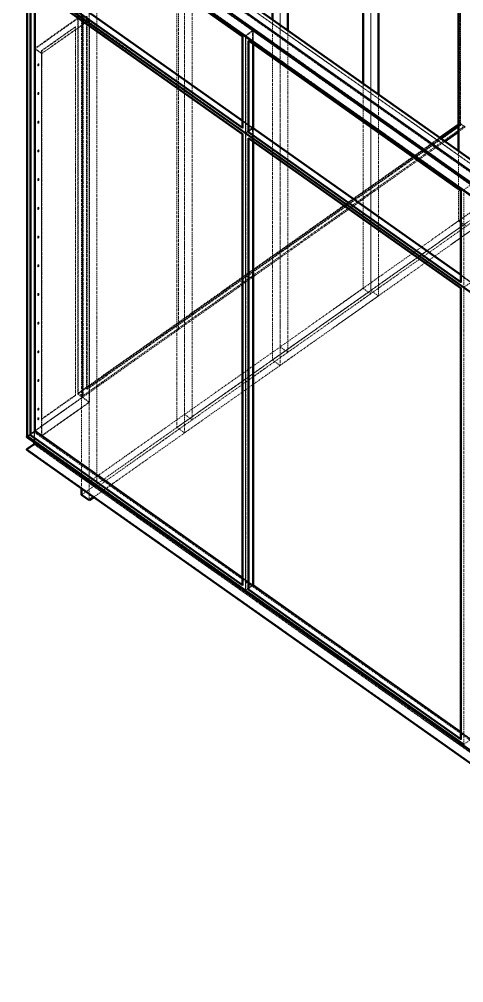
# Model space of a CAD drawing. Header units: millimetres. Extents: x 909 to 14018, y 345 to 10097.
# Drawn here: x 1117 to 2348, y 1130 to 3801 of the extents above; entities that cross this region are included whole.
import ezdxf

# ---------------------------------------------------------------- set-up
doc = ezdxf.new("R2010")
doc.units = ezdxf.units.MM
doc.linetypes.add('Hidden', pattern=[15, 5, -3, 5, -2])
for name, color, linetype, lineweight in [('Default', 7, 'Continuous', 50), ('Edges', 7, 'Hidden', 15), ('HiddenEdges', 2, 'Hidden', 15), ('HiddenSilhouettes', 2, 'Hidden', 15), ('HiddenWires', 7, 'Hidden', 15), ('Silhouettes', 7, 'Continuous', 50)]:
    doc.layers.add(name, color=color, linetype=linetype, lineweight=lineweight)

# ---------------------------------------------------------------- blocks, each defined once
blk = doc.blocks.new('Isometric')
at = {"layer": 'Edges'}
for points in [[(-2319.3, 1424.8), (-70.7, -165.2)], [(-2319.3, 1377.4), (-70.7, -212.6)], [(-2279, 998.8), (-1494.1, 443.8)], [(-1456.6, 881.7), (-650.5, 311.7)], [(-2261.9, 738.3), (-2236.7, 720.5)], [(-1472.9, 428.8), (-1472.1, 429.4)], [(-1472.9, 428.8), (-688, -126.2)], [(-760, 404.1), (-696.9, 448.8)], [(-1472.9, -1261.2), (-1472.9, 407.6)], [(-2278.2, -686.6), (-2261.9, -675.1)], [(-2279, -691.2), (-2278.2, -690.6)], [(-2264.9, -724.2), (495, -2675.7)], [(-1472.9, -1261.2), (-1472.1, -1260.6)], [(-1472.9, -1261.2), (-688, -1816.2)]]:
    blk.add_lwpolyline(points, dxfattribs=at)
for points in [[(-2267, 1377.4, 0), (-70.7, -175.6, 0)], [(-1021.1, 588.7, 0), (-1021.1, 1161.6, 0)], [(-2279, -691.2, 0), (-2279, 977.6, 0)], [(-1355.9, 825.4, 0), (-1355.9, 924.9, 0)], [(-1483.5, 425.7, 0), (-1483.5, 784.3, 0)], [(-1472.9, 428.8, 0), (-1472.9, 768.2, 0)], [(-2236.7, -692.9, 0), (-2236.7, 720.5, 0)], [(-1472.1, 433.4, 0), (-1455.8, 444.9, 0)], [(-1483.5, -1264.3, 0), (-1483.5, 425.7, 0)], [(-677.4, -144.3, 0), (-677.4, 214.3, 0)], [(-677.4, -1834.3, 0), (-677.4, -144.3, 0)], [(-2291, -695.3, 0), (495, -2665.3, 0)], [(-2279, -691.2, 0), (-1494.1, -1246.2, 0)], [(-2291, -742.7, 0), (495, -2712.7, 0)], [(-2060.9, -931.2, 0), (-2060.9, -907.6, 0)], [(-1472.1, -1256.6, 0), (-1455.8, -1245.1, 0)]]:
    blk.add_polyline3d(points, dxfattribs=at)
at = {"layer": 'HiddenEdges'}
for points in [[(-1021.1, -155.9), (-1021.1, 1969.6)], [(-2289.6, 1356.3), (-1483.5, 786.3)], [(-2287.9, 1355.5), (-1483.5, 786.7)], [(-2262.7, 1375.3), (-70.7, -174.7)], [(-2262.7, 1374.5), (-1456.6, 804.5)], [(-2278.2, 1338.8), (-1493.3, 783.8)], [(-2262.7, 1013.8), (-1456.6, 443.8)], [(-2278.2, 978.2), (-1493.3, 423.2)], [(-2101.5, -535), (-2101.5, 874.9)], [(-2086, -550.7), (-2086, 861.9)], [(-1454.9, 880.8), (-650.5, 312)], [(-1454.9, 854.8), (-650.5, 286)], [(-1494.1, 783.2), (-1493.3, 783.8)], [(-1481.8, 785.5), (-677.4, 216.7)], [(-1455.8, 803.9), (-651.4, 235.1)], [(-1472.1, 768.8), (-687.2, 213.8)], [(-2262.7, 738.9), (-2261.9, 738.3)], [(-2236.7, 731.3), (-2235.9, 730.7)], [(-2250.7, 679.4), (-2250.5, 680.2)], [(-2250.7, 679.4), (-2250.7, 675.8)], [(-2249.3, 681.8), (-2248.6, 682.1)], [(-2249.3, 681.8), (-2248.5, 681.2)], [(-2248.6, 682.1), (-2247.8, 681.5)], [(-2248.6, 682.1), (-2248.1, 682)], [(-2247.2, 681.4), (-2247, 680.8)], [(-2247.2, 676.4), (-2247, 677.2)], [(-2247, 677.2), (-2247, 678.7)], [(-2250.7, 675.8), (-2250.5, 675.3)], [(-2250, 675.1), (-2249.2, 674.5)], [(-2249.7, 674.7), (-2249.2, 674.5)], [(-2249.3, 675.4), (-2248.5, 674.8)], [(-2249.2, 674.5), (-2248.5, 674.8)], [(-2248.5, 674.8), (-2247.8, 675.5)], [(-2247.8, 675.5), (-2247.2, 676.4)], [(-2250.7, 573.3), (-2250.5, 574.2)], [(-2250.7, 573.3), (-2250.7, 569.8)], [(-2250.5, 574.2), (-2250, 575)], [(-2249.3, 575.7), (-2248.6, 576)], [(-2248.6, 576), (-2247.8, 575.4)], [(-2247.8, 569.5), (-2247.2, 570.3)], [(-2247.2, 575.3), (-2247, 574.7)], [(-2247.2, 570.3), (-2247, 571.2)], [(-2247, 574.7), (-2247, 571.2)], [(-2250.7, 569.8), (-2250.5, 569.2)], [(-2250, 569.1), (-2249.2, 568.5)], [(-2249.3, 569.4), (-2248.5, 568.8)], [(-2249.2, 568.5), (-2248.5, 568.8)], [(-2248.5, 568.8), (-2247.8, 569.5)], [(-2250.7, 467.3), (-2250.5, 468.1)], [(-2250.7, 467.3), (-2250.7, 463.7)], [(-2250.7, 463.7), (-2250.5, 463.1)], [(-2250.5, 468.1), (-2250, 469)], [(-2249.3, 469.7), (-2248.6, 470)], [(-2249.3, 469.7), (-2248.5, 469.1)], [(-2249.3, 463.3), (-2248.5, 462.7)], [(-2248.6, 470), (-2247.8, 469.4)], [(-2248.5, 462.7), (-2247.8, 463.4)], [(-2247.2, 464.3), (-2247, 465.1)], [(-2247, 468.7), (-2247, 465.1)], [(-2250, 463), (-2249.2, 462.4)], [(-2249.7, 462.5), (-2249.2, 462.4)], [(-2249.2, 462.4), (-2248.5, 462.7)], [(-2103.6, -538.7), (-689.4, 461.3)], [(-1457.5, -1243.9), (-1457.5, 444.4)], [(-1456.6, 443.8), (-1455.8, 444.4)], [(-1455.8, 444.4), (-649.7, -125.6)], [(-1455.8, 443.2), (-651.4, -125.6)], [(-696.9, 448.8), (-689.4, 454)], [(-1494.1, 422.6), (-1493.3, 423.2)], [(-1493.3, -1245.6), (-1493.3, 423.2)], [(-1481.8, 424.8), (-677.4, -144)], [(-2250.7, 361.2), (-2250.5, 362)], [(-2250.7, 361.2), (-2250.7, 357.7)], [(-2250, 356.9), (-2249.2, 356.3)], [(-2249.7, 356.5), (-2249.2, 356.3)], [(-2249.3, 363.6), (-2248.6, 363.9)], [(-2249.3, 363.6), (-2248.5, 363)], [(-2249.3, 357.2), (-2248.5, 356.6)], [(-2249.2, 356.3), (-2248.5, 356.6)], [(-2248.6, 363.9), (-2248.1, 363.8)], [(-2248.6, 363.9), (-2247.8, 363.3)], [(-2248.5, 356.6), (-2247.8, 357.3)], [(-2247.8, 357.3), (-2247.2, 358.2)], [(-2247.2, 363.2), (-2247, 362.6)], [(-2247.2, 358.2), (-2247, 359.1)], [(-2247, 362.6), (-2247, 359.1)], [(-1384.2, -412.7), (-316.1, 342.6)], [(-2250.7, 255.1), (-2250.5, 256)], [(-2250.7, 255.1), (-2250.7, 251.6)], [(-2250.7, 251.6), (-2250.5, 251)], [(-2250, 250.9), (-2249.2, 250.3)], [(-2249.3, 257.5), (-2248.6, 257.8)], [(-2249.3, 251.2), (-2248.5, 250.6)], [(-2248.5, 250.6), (-2247.8, 251.3)], [(-2247.8, 251.3), (-2247.2, 252.1)], [(-2247.2, 257.1), (-2247, 256.5)], [(-2247.2, 252.1), (-2247, 253)], [(-2247, 256.5), (-2247, 254.5)], [(-688, 213.2), (-687.2, 213.8)], [(-677.4, 216.3), (-97.6, -193.7)], [(-2250.7, 149.1), (-2250.5, 149.9)], [(-2250.7, 149.1), (-2250.7, 145.5)], [(-2250.7, 145.5), (-2250.5, 144.9)], [(-2250.5, 149.9), (-2250, 150.8)], [(-2250, 144.8), (-2249.2, 144.2)], [(-2249.3, 151.5), (-2248.6, 151.8)], [(-2249.3, 145.1), (-2248.5, 144.5)], [(-2249.2, 144.2), (-2248.5, 144.5)], [(-2248.6, 151.8), (-2248.1, 151.6)], [(-2248.6, 151.8), (-2247.8, 151.2)], [(-2248.5, 144.5), (-2247.8, 145.2)], [(-2247.8, 145.2), (-2247.2, 146.1)], [(-2247.2, 151), (-2247, 150.5)], [(-2247.2, 146.1), (-2247, 146.9)], [(-2247, 150.5), (-2247, 146.9)], [(-724.8, 41.8), (-668.6, 81.6)], [(-696.9, 101.6), (-668.6, 81.6)], [(-2250.7, 43), (-2250.5, 43.8)], [(-2250.7, 43), (-2250.7, 39.5)], [(-2250.7, 39.5), (-2250.5, 38.9)], [(-2250.5, 43.8), (-2250, 44.7)], [(-2250, 44.7), (-2249.2, 44.1)], [(-2250, 38.7), (-2249.2, 38.1)], [(-2249.3, 45.4), (-2248.6, 45.7)], [(-2249.2, 38.1), (-2248.5, 38.4)], [(-2248.6, 45.7), (-2247.8, 45.1)], [(-2248.6, 39.7), (-2247.8, 39.1)], [(-2248.5, 38.4), (-2247.8, 39.1)], [(-2248.1, 40.6), (-2247.2, 40)], [(-2247.8, 39.1), (-2247.2, 40)], [(-2247.2, 45), (-2247, 44.4)], [(-2247.2, 40), (-2247, 40.9)], [(-2247, 44.4), (-2247, 40.9)], [(-2250.7, -63.1), (-2250.7, -66.6)], [(-2250.7, -66.6), (-2250.5, -67.2)], [(-2250.5, -62.2), (-2250, -61.4)], [(-2250.5, -62.2), (-2249.7, -62.8)], [(-2250, -61.4), (-2249.2, -62)], [(-2250, -67.3), (-2249.2, -67.9)], [(-2249.7, -67.8), (-2249.2, -67.9)], [(-2249.3, -60.7), (-2248.6, -60.4)], [(-2249.2, -67.9), (-2248.5, -67.6)], [(-2248.6, -60.4), (-2247.8, -61)], [(-2248.6, -66.3), (-2247.8, -66.9)], [(-2248.5, -67.6), (-2247.8, -66.9)], [(-2248.1, -65.5), (-2247.2, -66.1)], [(-2247.8, -66.9), (-2247.2, -66.1)], [(-2247.2, -61.1), (-2247, -61.7)], [(-2247.2, -66.1), (-2247, -65.2)], [(-2247, -61.7), (-2247, -65.2)], [(-2250.7, -169.1), (-2250.7, -172.7)], [(-2250.7, -172.7), (-2250.5, -173.3)], [(-2250.5, -168.3), (-2250, -167.4)], [(-2250.5, -168.3), (-2249.7, -168.9)], [(-2250, -167.4), (-2249.2, -168)], [(-2250, -173.4), (-2249.2, -174)], [(-2249.3, -166.7), (-2248.6, -166.4)], [(-2249.2, -174), (-2248.5, -173.7)], [(-2248.6, -166.4), (-2247.8, -167)], [(-2248.6, -172.4), (-2247.8, -173)], [(-2248.5, -173.7), (-2247.8, -173)], [(-2248.1, -171.5), (-2247.2, -172.1)], [(-2247.8, -173), (-2247.2, -172.1)], [(-2247.2, -167.2), (-2247, -167.7)], [(-2247.2, -172.1), (-2247, -171.3)], [(-2247, -171.3), (-2247, -167.7)], [(-1159.7, -265.7), (-1021.1, -167.7)], [(-1049.3, -147.7), (-1021.1, -167.7)], [(-1021.1, -155.9), (-992.8, -175.9)], [(-2250.7, -275.2), (-2250.7, -278.7)], [(-2250.7, -278.7), (-2250.5, -279.3)], [(-2250.5, -274.4), (-2250, -273.5)], [(-2250.5, -274.4), (-2249.7, -275)], [(-2250, -273.5), (-2249.2, -274.1)], [(-2250, -279.5), (-2249.2, -280.1)], [(-2249.3, -272.8), (-2248.6, -272.5)], [(-2249.2, -280.1), (-2248.5, -279.8)], [(-2248.6, -272.5), (-2248.1, -272.6)], [(-2248.6, -272.5), (-2247.8, -273.1)], [(-2248.6, -278.5), (-2247.8, -279.1)], [(-2248.5, -279.8), (-2247.8, -279.1)], [(-2248.1, -277.6), (-2247.2, -278.2)], [(-2247.8, -279.1), (-2247.2, -278.2)], [(-2247.2, -273.2), (-2247, -273.8)], [(-2247.2, -278.2), (-2247, -277.3)], [(-2247, -273.8), (-2247, -277.3)], [(-2250.7, -381.3), (-2250.7, -384.8)], [(-2250.5, -380.4), (-2250, -379.6)], [(-2250.5, -380.4), (-2249.7, -381)], [(-2250, -385.5), (-2249.2, -386.1)], [(-2249.3, -378.9), (-2248.6, -378.6)], [(-2249.3, -378.9), (-2248.5, -379.5)], [(-2249.3, -385.2), (-2248.5, -385.8)], [(-2249.2, -386.1), (-2248.5, -385.8)], [(-2248.6, -378.6), (-2247.8, -379.2)], [(-2248.5, -385.8), (-2247.8, -385.1)], [(-2247.8, -385.1), (-2247.2, -384.3)], [(-2247.2, -379.3), (-2247, -379.9)], [(-2247.2, -384.3), (-2247, -383.4)], [(-2247, -379.9), (-2247, -383.4)], [(-2250.7, -487.3), (-2250.7, -490.9)], [(-2250.7, -490.9), (-2250.5, -491.4)], [(-2250.5, -486.5), (-2249.7, -487.1)], [(-2249.3, -484.9), (-2248.6, -484.6)], [(-2249.2, -492.2), (-2248.5, -491.9)], [(-2248.6, -484.6), (-2247.8, -485.2)], [(-2248.1, -489.7), (-2247.2, -490.3)], [(-2247.8, -491.2), (-2247.2, -490.3)], [(-2247.2, -485.4), (-2247, -485.9)], [(-2247.2, -490.3), (-2247, -489.5)], [(-2247, -485.9), (-2247, -489.5)], [(-2261, -674.5), (-2086, -550.7)], [(-2235.9, -631.5), (-2111.1, -543.3)], [(-2235.9, -692.3), (-2060.8, -568.5)], [(-2112, -542.7), (-2111.1, -543.3)], [(-2086, -550.3), (-2059.9, -568.7)], [(-2086, -550.7), (-2060.8, -568.5)], [(-2250.7, -593.4), (-2250.5, -592.6)], [(-2250.7, -593.4), (-2250.7, -596.9)], [(-2250.7, -596.9), (-2250.5, -597.5)], [(-2250.5, -592.6), (-2250, -591.7)], [(-2249.7, -598.1), (-2249.2, -598.3)], [(-2249.3, -591), (-2248.6, -590.7)], [(-2249.3, -597.4), (-2248.5, -598)], [(-2249.2, -598.3), (-2248.5, -598)], [(-2248.6, -590.7), (-2248.1, -590.8)], [(-2248.5, -598), (-2247.8, -597.3)], [(-2247.8, -597.3), (-2247.2, -596.4)], [(-2247.2, -591.4), (-2247, -592)], [(-2247.2, -596.4), (-2247, -595.5)], [(-2247, -595.5), (-2247, -592)], [(-2250.7, -628.8), (-2250.7, -632.3)], [(-2250.7, -632.3), (-2250.5, -632.9)], [(-2250.5, -627.9), (-2250, -627)], [(-2250, -627), (-2249.3, -626.3)], [(-2250, -627), (-2249.2, -627.6)], [(-2249.7, -633.5), (-2249.2, -633.6)], [(-2249.3, -626.3), (-2248.6, -626)], [(-2249.2, -633.6), (-2248.5, -633.3)], [(-2248.6, -626), (-2248.1, -626.2)], [(-2248.1, -631.1), (-2247.2, -631.7)], [(-2247.8, -632.6), (-2247.2, -631.7)], [(-2247.2, -626.8), (-2247, -627.4)], [(-2247.2, -631.7), (-2247, -630.9)], [(-2247, -627.4), (-2247, -630.9)], [(-2262.7, -676.2), (-2261.9, -675.6)], [(-2261.9, -675.6), (-1455.8, -1245.6)], [(-2291, -744.8), (-2262.7, -724.8)], [(-1456.6, -1246.2), (-1455.8, -1245.6)], [(-1455.8, -1245.6), (-649.7, -1815.6)], [(-1481.8, -1263.5), (-1472.1, -1256.6)]]:
    blk.add_lwpolyline(points, dxfattribs=at)
for points in [[(-689.4, 461.3, 0), (-689.4, 1875.6, 0)], [(-689.4, 454, 0), (-689.4, 1832.9, 0)], [(-1355.9, -364.4, 0), (-1355.9, 1704.6, 0)], [(-1708.4, -613.7, 0), (-1708.4, 1455.3, 0)], [(-2261.9, 1373.9, 0), (-1457.5, 805.1, 0)], [(-2060.9, -862.9, 0), (-2060.9, 1206.1, 0)], [(-2060.9, -907.6, 0), (-2060.9, 1194.4, 0)], [(-1708.4, -681.9, 0), (-1708.4, 1074.7, 0)], [(-2262.7, -675.3, 0), (-2262.7, 1014.7, 0)], [(-2262.7, 1014.7, 0), (-1456.6, 444.7, 0)], [(-2261.9, -675.6, 0), (-2261.9, 1014.4, 0)], [(-2261.9, 1013.2, 0), (-1457.5, 444.4, 0)], [(-2287.9, 994.8, 0), (-1483.5, 426, 0)], [(-2086, -550.3, 0), (-2086, 863.9, 0)], [(-2086, -546, 0), (-2086, 863.9, 0)], [(-2070.4, -519.5, 0), (-2070.4, 859.4, 0)], [(-1435.4, 880.8, 0), (-650.5, 325.8, 0)], [(-2236.7, 720.5, 0), (-2059.9, 845.5, 0)], [(-2236.7, 731.3, 0), (-2112, 819.5, 0)], [(-2060.8, -568.5, 0), (-2060.8, 844.1, 0)], [(-1355.9, -432.7, 0), (-1355.9, 825.4, 0)], [(-2111.1, -543.3, 0), (-2111.1, 818.9, 0)], [(-1493.3, 444.4, 0), (-1493.3, 783.8, 0)], [(-1483.5, 786.7, 0), (-1457.5, 805.1, 0)], [(-1483.5, 427.7, 0), (-1483.5, 786.7, 0)], [(-1483.5, 784.3, 0), (-1483.5, 786.3, 0)], [(-1483.5, 786.3, 0), (-677.4, 216.3, 0)], [(-1457.5, 446.1, 0), (-1457.5, 805.1, 0)], [(-1456.6, 804.5, 0), (-650.5, 234.5, 0)], [(-1455.8, 444.4, 0), (-1455.8, 805.1, 0)], [(-2261, 738.1, 0), (-2235.9, 720.3, 0)], [(-2236.7, -630.9, 0), (-2236.7, 731.3, 0)], [(-2250.5, 680.2, 0), (-2250, 681.1, 0)], [(-2250, 681.1, 0), (-2249.3, 681.8, 0)], [(-2247, 680.8, 0), (-2247, 678.7, 0)], [(-2250, 575, 0), (-2249.3, 575.7, 0)], [(-2249.3, 575.7, 0), (-2248.5, 575.1, 0)], [(-2248.6, 576, 0), (-2248.1, 575.9, 0)], [(-1021.1, -167.7, 0), (-1021.1, 588.7, 0)], [(-2249.7, 568.6, 0), (-2249.2, 568.5, 0)], [(-1456.6, 443.8, 0), (-1456.6, 509, 0)], [(-2250, 469, 0), (-2249.3, 469.7, 0)], [(-2248.6, 470, 0), (-2248.1, 469.8, 0)], [(-2247.8, 463.4, 0), (-2247.2, 464.3, 0)], [(-2247.2, 469.2, 0), (-2247, 468.7, 0)], [(-1483.5, 426, 0), (-1457.5, 444.4, 0)], [(-1481.8, 426.5, 0), (-1472.1, 433.4, 0)], [(-1456.6, 444.7, 0), (-650.5, -125.3, 0)], [(-691.6, 462, 0), (-676, 451, 0)], [(-691.6, 455.5, 0), (-689.4, 454, 0)], [(-689.4, 461.3, 0), (-671.8, 448.8, 0)], [(-2068.3, -521, 0), (-760, 404.1, 0)], [(-1483.5, -1262.3, 0), (-1483.5, 426, 0)], [(-1472.1, 408.2, 0), (-687.2, -146.8, 0)], [(-2250.7, 357.7, 0), (-2250.5, 357.1, 0)], [(-2250.5, 362, 0), (-2250, 362.9, 0)], [(-2250, 362.9, 0), (-2249.3, 363.6, 0)], [(-2250.5, 256, 0), (-2250, 256.8, 0)], [(-2250, 256.8, 0), (-2249.3, 257.5, 0)], [(-2249.7, 250.4, 0), (-2249.2, 250.3, 0)], [(-2249.3, 257.5, 0), (-2248.5, 256.9, 0)], [(-2249.2, 250.3, 0), (-2248.5, 250.6, 0)], [(-2248.6, 257.8, 0), (-2247.8, 257.2, 0)], [(-2248.6, 257.8, 0), (-2248.1, 257.7, 0)], [(-2247, 253, 0), (-2247, 254.5, 0)], [(-687.2, -125.6, 0), (-687.2, 213.8, 0)], [(-677.4, 214.3, 0), (-677.4, 216.3, 0)], [(-1263.9, -339.4, 0), (-486.3, 210.5, 0)], [(-2250, 150.8, 0), (-2249.3, 151.5, 0)], [(-2249.7, 144.3, 0), (-2249.2, 144.2, 0)], [(-2249.3, 151.5, 0), (-2248.5, 150.9, 0)], [(-1736.7, -661.9, 0), (-668.6, 93.3, 0)], [(-2250.5, 43.8, 0), (-2249.7, 43.2, 0)], [(-2250, 44.7, 0), (-2249.3, 45.4, 0)], [(-2249.7, 38.3, 0), (-2249.2, 38.1, 0)], [(-2248.6, 45.7, 0), (-2248.1, 45.6, 0)], [(-2250.7, -63.1, 0), (-2250.5, -62.2, 0)], [(-2250, -61.4, 0), (-2249.3, -60.7, 0)], [(-2248.6, -60.4, 0), (-2248.1, -60.5, 0)], [(-2250.7, -169.1, 0), (-2250.5, -168.3, 0)], [(-2250, -167.4, 0), (-2249.3, -166.7, 0)], [(-2249.7, -173.9, 0), (-2249.2, -174, 0)], [(-2248.6, -166.4, 0), (-2248.1, -166.6, 0)], [(-2089.1, -911.2, 0), (-1021.1, -155.9, 0)], [(-688, -147.4, 0), (-687.2, -146.8, 0)], [(-687.2, -1815.6, 0), (-687.2, -146.8, 0)], [(-2250.7, -275.2, 0), (-2250.5, -274.4, 0)], [(-2250, -273.5, 0), (-2249.3, -272.8, 0)], [(-2249.7, -279.9, 0), (-2249.2, -280.1, 0)], [(-1449.6, -470.7, 0), (-1263.9, -339.4, 0)], [(-2250.7, -381.3, 0), (-2250.5, -380.4, 0)], [(-2250.7, -384.8, 0), (-2250.5, -385.4, 0)], [(-2250, -379.6, 0), (-2249.3, -378.9, 0)], [(-2249.7, -386, 0), (-2249.2, -386.1, 0)], [(-2248.6, -378.6, 0), (-2248.1, -378.7, 0)], [(-2250.7, -487.3, 0), (-2250.5, -486.5, 0)], [(-2250.5, -486.5, 0), (-2250, -485.6, 0)], [(-2250, -485.6, 0), (-2249.3, -484.9, 0)], [(-2249.7, -492, 0), (-2249.2, -492.2, 0)], [(-2248.6, -484.6, 0), (-2248.1, -484.8, 0)], [(-2248.5, -491.9, 0), (-2247.8, -491.2, 0)], [(-2032.6, -882.9, 0), (-1449.6, -470.7, 0)], [(-2086, -551.2, 0), (-2086, -509, 0)], [(-2262.7, -675.3, 0), (-2086, -550.3, 0)], [(-2250, -591.7, 0), (-2249.3, -591, 0)], [(-2249.3, -591, 0), (-2248.5, -591.6, 0)], [(-2250.7, -628.8, 0), (-2250.5, -627.9, 0)], [(-2250, -633, 0), (-2249.2, -633.6, 0)], [(-2248.5, -633.3, 0), (-2247.8, -632.6, 0)], [(-2262.7, -724.8, 0), (-2262.7, -675.3, 0)], [(-2291, -697.4, 0), (-2264.9, -678.9, 0)], [(-2287.9, -693.5, 0), (-2278.2, -686.6, 0)], [(-2236.7, -693.7, 0), (-2236.7, -692.9, 0)], [(-2262.7, -724.8, 0), (495, -2674.8, 0)], [(-1456.6, -1245.3, 0), (-650.5, -1815.3, 0)]]:
    blk.add_polyline3d(points, dxfattribs=at)
at = {"layer": 'HiddenSilhouettes'}
for points in [[(-2267, 1422.7), (-70.7, -130.3)], [(-2262.7, 1375.3), (-1456.6, 805.3)], [(-2261.9, 1375.1), (-1455.8, 805.1)], [(-2089.1, -887.6), (-2089.1, 1214.4)], [(-1736.7, -661.9), (-1736.7, 1094.7)], [(-2261.9, 1014.4), (-1455.8, 444.4)], [(-2262.7, 738.9), (-2086, 863.9)], [(-2261, 738.1), (-2086, 861.9)], [(-2086, 863.9), (-2059.9, 845.5)], [(-2235.9, 720.3), (-2060.8, 844.1)], [(-2112, -542.7), (-2112, 819.5)], [(-2112, 819.5), (-2111.1, 818.9)], [(-2235.9, 730.7), (-2111.1, 818.9)], [(-1456.6, 804.5), (-1455.8, 805.1)], [(-1327.6, -384.4), (-1327.6, 805.4)], [(-1472.9, 768.2), (-1472.1, 768.8)], [(-2261, -674.5), (-2261, 738.1)], [(-2249.9, 678.7), (-2249.9, 678.8)], [(-2249.9, 678.7), (-2249.9, 675.2)], [(-2249.7, 679.6), (-2249.2, 680.5)], [(-2249.2, 680.5), (-2248.5, 681.2)], [(-2248.6, 676.1), (-2248.1, 677)], [(-2248.5, 681.2), (-2247.8, 681.5)], [(-2248.1, 682), (-2247.9, 681.4)], [(-2248.1, 677), (-2247.9, 677.8)], [(-2247.9, 677.8), (-2247.9, 678.7)], [(-2250.5, 675.3), (-2250, 675.1)], [(-2250.5, 675.3), (-2249.7, 674.7)], [(-2250, 675.1), (-2249.3, 675.4)], [(-2249.9, 675.2), (-2249.7, 674.7)], [(-2249.3, 675.4), (-2248.6, 676.1)], [(-1049.3, -147.7), (-1049.3, 608.7)], [(-2249.9, 572.7), (-2249.9, 569.2)], [(-2249.7, 573.6), (-2249.2, 574.4)], [(-2249.3, 569.4), (-2248.6, 570.1)], [(-2248.6, 570.1), (-2248.1, 570.9)], [(-2248.5, 575.1), (-2247.8, 575.4)], [(-2248.1, 575.9), (-2247.9, 575.3)], [(-2248.1, 570.9), (-2247.9, 571.8)], [(-2247.9, 575.3), (-2247.9, 571.8)], [(-2250.5, 569.2), (-2249.7, 568.6)], [(-2250, 569.1), (-2249.3, 569.4)], [(-2249.9, 569.2), (-2249.7, 568.6)], [(-992.8, -175.9), (-992.8, 568.7)], [(-2250.5, 463.1), (-2250, 463)], [(-2250.5, 463.1), (-2249.7, 462.5)], [(-2250, 463), (-2249.3, 463.3)], [(-2249.9, 466.7), (-2249.9, 463.1)], [(-2249.9, 463.1), (-2249.7, 462.5)], [(-2249.7, 467.5), (-2249.2, 468.4)], [(-2249.3, 463.3), (-2248.6, 464)], [(-2248.6, 464), (-2248.1, 464.9)], [(-2248.5, 469.1), (-2247.8, 469.4)], [(-2248.1, 469.8), (-2247.9, 469.3)], [(-2248.1, 464.9), (-2247.9, 465.7)], [(-2247.9, 469.3), (-2247.9, 465.7)], [(-2247.8, 469.4), (-2247.2, 469.2)], [(-1494.1, 472), (-1457.5, 446.1)], [(-2086, -546), (-676, 451)], [(-1494.1, 445), (-1493.3, 444.4)], [(-1494.1, 443.8), (-1493.3, 444.4)], [(-1483.5, 425.7), (-1456.6, 444.7)], [(-1456.6, 443.8), (-650.5, -126.2)], [(-696.9, 458.2), (-691.6, 462)], [(-696.9, 451.8), (-691.6, 455.5)], [(-696.9, 431.1), (-671.8, 448.8)], [(-2070.4, -519.5), (-762.2, 405.6)], [(-1481.8, 426.5), (-677.4, -142.3)], [(-1472.9, 407.6), (-1472.1, 408.2)], [(-2250.5, 357.1), (-2250, 356.9)], [(-2250.5, 357.1), (-2249.7, 356.5)], [(-2250, 356.9), (-2249.3, 357.2)], [(-2249.9, 360.6), (-2249.7, 361.4)], [(-2249.9, 360.6), (-2249.9, 357.1)], [(-2249.9, 357.1), (-2249.7, 356.5)], [(-2249.7, 361.4), (-2249.2, 362.3)], [(-2249.3, 357.2), (-2248.6, 357.9)], [(-2248.6, 357.9), (-2248.1, 358.8)], [(-2248.5, 363), (-2247.8, 363.3)], [(-2248.1, 363.8), (-2247.9, 363.2)], [(-2248.1, 358.8), (-2247.9, 359.7)], [(-2247.9, 363.2), (-2247.9, 359.7)], [(-2250.5, 251), (-2250, 250.9)], [(-2250.5, 251), (-2249.7, 250.4)], [(-2250, 250.9), (-2249.3, 251.2)], [(-2249.9, 254.5), (-2249.9, 254.5)], [(-2249.9, 254.5), (-2249.9, 251)], [(-2249.9, 251), (-2249.7, 250.4)], [(-2249.7, 255.4), (-2249.2, 256.2)], [(-2249.3, 251.2), (-2248.6, 251.9)], [(-2249.2, 256.2), (-2248.5, 256.9)], [(-2248.6, 251.9), (-2248.1, 252.7)], [(-2248.5, 256.9), (-2247.8, 257.2)], [(-2248.1, 257.7), (-2247.2, 257.1)], [(-2248.1, 257.7), (-2247.9, 257.1)], [(-2248.1, 252.7), (-2247.9, 253.6)], [(-2247.9, 257.1), (-2247.9, 254.5)], [(-2247.9, 253.6), (-2247.9, 254.5)], [(-2247.8, 257.2), (-2247.2, 257.1)], [(-677.4, 216.3), (-650.5, 235.3)], [(-1223.9, -339.4), (-466.3, 196.4)], [(-2250.5, 144.9), (-2249.7, 144.3)], [(-2249.9, 148.5), (-2249.9, 144.9)], [(-2249.9, 144.9), (-2249.7, 144.3)], [(-2249.7, 149.3), (-2249.2, 150.2)], [(-2249.3, 145.1), (-2248.6, 145.8)], [(-2248.6, 145.8), (-2248.1, 146.7)], [(-2248.5, 150.9), (-2247.8, 151.2)], [(-2248.1, 151.6), (-2247.2, 151)], [(-2248.1, 146.7), (-2247.9, 147.5)], [(-2247.9, 151.1), (-2247.9, 147.5)], [(-724.8, 13.6), (-640.3, 73.3)], [(-2250.5, 38.9), (-2249.7, 38.3)], [(-2250.5, 38.9), (-2250, 38.7)], [(-2249.9, 42.4), (-2249.9, 38.9)], [(-2249.9, 38.9), (-2249.7, 38.3)], [(-2249.7, 43.2), (-2249.2, 44.1)], [(-2249.3, 39), (-2248.6, 39.7)], [(-2248.6, 39.7), (-2248.1, 40.6)], [(-2248.1, 45.6), (-2247.9, 45)], [(-2248.1, 40.6), (-2247.9, 41.5)], [(-2247.9, 45), (-2247.9, 41.5)], [(-2250.5, -67.2), (-2250, -67.3)], [(-2250.5, -67.2), (-2249.7, -67.8)], [(-2250, -67.3), (-2249.3, -67)], [(-2249.9, -63.7), (-2249.9, -67.2)], [(-2249.9, -67.2), (-2249.7, -67.8)], [(-2249.7, -62.8), (-2249.2, -62)], [(-2249.3, -67), (-2248.6, -66.3)], [(-2248.6, -66.3), (-2248.1, -65.5)], [(-2248.5, -61.3), (-2247.8, -61)], [(-2248.1, -60.5), (-2247.9, -61.1)], [(-2248.1, -60.5), (-2247.2, -61.1)], [(-2248.1, -65.5), (-2247.9, -64.6)], [(-2247.9, -61.1), (-2247.9, -64.6)], [(-688, -126.2), (-687.2, -125.6)], [(-677.4, -144.3), (-650.5, -125.3)], [(-2250.5, -173.3), (-2249.7, -173.9)], [(-2250, -173.4), (-2249.3, -173.1)], [(-2249.9, -169.7), (-2249.7, -168.9)], [(-2249.9, -169.7), (-2249.9, -173.3)], [(-2249.9, -173.3), (-2249.7, -173.9)], [(-2249.7, -168.9), (-2249.2, -168)], [(-2249.3, -173.1), (-2248.6, -172.4)], [(-2248.6, -172.4), (-2248.1, -171.5)], [(-2248.5, -167.3), (-2247.8, -167)], [(-2248.1, -166.6), (-2247.2, -167.2)], [(-2248.1, -166.6), (-2247.9, -167.1)], [(-2248.1, -171.5), (-2247.9, -170.7)], [(-2247.9, -167.1), (-2247.9, -169.7)], [(-2247.9, -170.7), (-2247.9, -169.7)], [(-2247.8, -167), (-2247.2, -167.2)], [(-1159.7, -293.9), (-992.8, -175.9)], [(-2250.5, -279.3), (-2250, -279.5)], [(-2250.5, -279.3), (-2249.7, -279.9)], [(-2250, -279.5), (-2249.3, -279.2)], [(-2249.9, -275.8), (-2249.7, -275)], [(-2249.9, -275.8), (-2249.9, -279.3)], [(-2249.9, -279.3), (-2249.7, -279.9)], [(-2249.7, -275), (-2249.2, -274.1)], [(-2249.3, -279.2), (-2248.6, -278.5)], [(-2248.6, -278.5), (-2248.1, -277.6)], [(-2248.5, -273.4), (-2247.8, -273.1)], [(-2248.1, -272.6), (-2247.2, -273.2)], [(-2248.1, -272.6), (-2247.9, -273.2)], [(-2248.1, -277.6), (-2247.9, -276.7)], [(-2247.9, -273.2), (-2247.9, -276.7)], [(-1703.8, -678.7), (-1223.9, -339.4)], [(-2250.5, -385.4), (-2250, -385.5)], [(-2250.5, -385.4), (-2249.7, -386)], [(-2250, -385.5), (-2249.3, -385.2)], [(-2249.9, -381.9), (-2249.7, -381)], [(-2249.9, -381.9), (-2249.9, -385.4)], [(-2249.9, -385.4), (-2249.7, -386)], [(-2249.7, -381), (-2249.2, -380.2)], [(-2249.3, -385.2), (-2248.6, -384.5)], [(-2248.6, -384.5), (-2248.1, -383.7)], [(-2248.5, -379.5), (-2247.8, -379.2)], [(-2248.1, -378.7), (-2247.2, -379.3)], [(-2248.1, -378.7), (-2247.9, -379.3)], [(-2248.1, -383.7), (-2247.9, -382.8)], [(-2247.9, -379.3), (-2247.9, -382.8)], [(-1384.2, -412.7), (-1355.9, -432.7)], [(-2060.9, -862.9), (-1449.6, -430.7)], [(-2250.5, -491.4), (-2249.7, -492)], [(-2250, -491.6), (-2249.3, -491.3)], [(-2249.9, -487.9), (-2249.7, -487.1)], [(-2249.9, -487.9), (-2249.9, -491.5)], [(-2249.9, -491.5), (-2249.7, -492)], [(-2249.7, -487.1), (-2249.2, -486.2)], [(-2249.2, -486.2), (-2248.5, -485.5)], [(-2248.6, -490.6), (-2248.1, -489.7)], [(-2248.5, -485.5), (-2247.8, -485.2)], [(-2248.1, -484.8), (-2247.2, -485.4)], [(-2248.1, -484.8), (-2247.9, -485.3)], [(-2247.9, -485.3), (-2247.9, -488.9)], [(-2247.8, -485.2), (-2247.2, -485.4)], [(-2086, -551.2), (-2029.4, -511.2)], [(-2070.4, -519.5), (-2068.3, -521)], [(-2103.6, -538.7), (-2086, -551.2)], [(-2250.5, -597.5), (-2249.7, -598.1)], [(-2250.5, -597.5), (-2250, -597.7)], [(-2249.9, -594), (-2249.7, -593.2)], [(-2249.9, -594), (-2249.9, -597.5)], [(-2249.9, -597.5), (-2249.7, -598.1)], [(-2249.3, -597.4), (-2248.6, -596.7)], [(-2249.2, -592.3), (-2248.5, -591.6)], [(-2248.6, -596.7), (-2248.1, -595.8)], [(-2248.5, -591.6), (-2247.8, -591.3)], [(-2248.1, -590.8), (-2247.9, -591.4)], [(-2248.1, -590.8), (-2247.2, -591.4)], [(-2248.1, -595.8), (-2247.9, -594.9)], [(-2247.9, -591.4), (-2247.9, -593.9)], [(-2247.9, -594.9), (-2247.9, -593.9)], [(-2247.8, -591.3), (-2247.2, -591.4)], [(-2250.5, -632.9), (-2249.7, -633.5)], [(-2250, -633), (-2249.3, -632.7)], [(-2249.9, -629.4), (-2249.7, -628.5)], [(-2249.9, -629.4), (-2249.9, -632.9)], [(-2249.7, -628.5), (-2249.2, -627.6)], [(-2249.3, -632.7), (-2248.6, -632)], [(-2249.2, -627.6), (-2248.5, -626.9)], [(-2248.6, -632), (-2248.1, -631.1)], [(-2248.5, -626.9), (-2247.8, -626.6)], [(-2248.1, -626.2), (-2247.9, -626.8)], [(-2248.1, -626.2), (-2247.2, -626.8)], [(-2247.9, -626.8), (-2247.9, -630.3)], [(-2247.8, -626.6), (-2247.2, -626.8)], [(-2236.7, -630.9), (-2235.9, -631.5)], [(-1708.4, -613.7), (-1680.1, -633.7)], [(-2262.7, -675.3), (495, -2625.3)], [(-2262.7, -676.2), (-1456.6, -1246.2)], [(-2261, -674.5), (-2235.9, -692.3)], [(-1736.7, -661.9), (-1708.4, -681.9)], [(-2264.9, -678.9), (495, -2630.4)], [(-2044.1, -919.4), (-1703.8, -678.7)], [(-2060.9, -862.9), (-2032.6, -882.9)], [(-1494.1, -1218), (-1457.5, -1243.9)], [(-1494.1, -1246.2), (-1493.3, -1245.6)], [(-1483.5, -1262.3), (-1457.5, -1243.9)], [(-1481.8, -1263.5), (-677.4, -1832.3)], [(-688, -1788), (-651.4, -1813.9)], [(-688, -1815), (-687.2, -1815.6)], [(-677.4, -1832.3), (-677.4, -1832.3)]]:
    blk.add_lwpolyline(points, dxfattribs=at)
for points in [[(-691.6, 455.5, 0), (-691.6, 1834.4, 0)], [(-2032.6, -882.9, 0), (-2032.6, 1186.1, 0)], [(-1680.1, -633.7, 0), (-1680.1, 1054.7, 0)], [(-2262.7, -676.2, 0), (-2262.7, 1013.8, 0)], [(-2287.9, 996.5, 0), (-1483.5, 427.7, 0)], [(-2287.9, -693.5, 0), (-2287.9, 994.8, 0)], [(-2103.6, -538.7, 0), (-2103.6, 875.6, 0)], [(-2086, 861.9, 0), (-2060.8, 844.1, 0)], [(-2068.3, -521, 0), (-2068.3, 857.9, 0)], [(-2059.9, -568.7, 0), (-2059.9, 845.5, 0)], [(-1384.2, -412.7, 0), (-1384.2, 845.4, 0)], [(-1483.5, 786.3, 0), (-1456.6, 805.3, 0)], [(-1481.8, 785.5, 0), (-1455.8, 803.9, 0)], [(-1481.8, 426.5, 0), (-1481.8, 785.5, 0)], [(-1456.6, 444.7, 0), (-1456.6, 805.3, 0)], [(-1456.6, 805.3, 0), (-650.5, 235.3, 0)], [(-1455.8, 805.1, 0), (-649.7, 235.1, 0)], [(-1455.8, 756.1, 0), (-1455.8, 803.9, 0)], [(-1472.1, 767.6, 0), (-1472.1, 768.8, 0)], [(-2235.9, 678.7, 0), (-2235.9, 730.7, 0)], [(-2235.9, -692.3, 0), (-2235.9, 720.3, 0)], [(-2249.9, 678.8, 0), (-2249.7, 679.6, 0)], [(-2248.1, 682, 0), (-2247.2, 681.4, 0)], [(-2247.9, 681.4, 0), (-2247.9, 678.7, 0)], [(-2247.8, 681.5, 0), (-2247.2, 681.4, 0)], [(-2249.9, 572.7, 0), (-2249.7, 573.6, 0)], [(-2249.2, 574.4, 0), (-2248.5, 575.1, 0)], [(-2248.1, 575.9, 0), (-2247.2, 575.3, 0)], [(-2247.8, 575.4, 0), (-2247.2, 575.3, 0)], [(-2250.5, 569.2, 0), (-2250, 569.1, 0)], [(-2249.9, 466.7, 0), (-2249.7, 467.5, 0)], [(-2249.2, 468.4, 0), (-2248.5, 469.1, 0)], [(-2248.1, 469.8, 0), (-2247.2, 469.2, 0)], [(-1483.5, 427.7, 0), (-1457.5, 446.1, 0)], [(-1481.8, 424.8, 0), (-1455.8, 443.2, 0)], [(-1456.6, 424.2, 0), (-1456.6, 444.7, 0)], [(-1455.8, 424.2, 0), (-1455.8, 444.4, 0)], [(-1455.8, 395.5, 0), (-1455.8, 443.2, 0)], [(-2101.5, -535, 0), (-766.7, 408.8, 0)], [(-1739.5, -306.2, 0), (-747.5, 395.3, 0)], [(-1481.8, -1263.5, 0), (-1481.8, 424.8, 0)], [(-1472.1, 407, 0), (-1472.1, 408.2, 0)], [(-1456.6, -1246.2, 0), (-1456.6, 424.2, 0)], [(-2249.2, 362.3, 0), (-2248.5, 363, 0)], [(-2248.1, 363.8, 0), (-2247.2, 363.2, 0)], [(-2247.8, 363.3, 0), (-2247.2, 363.2, 0)], [(-696.9, 101.6, 0), (-696.9, 359.4, 0)], [(-2249.9, 254.5, 0), (-2249.7, 255.4, 0)], [(-1320.4, -339.4, 0), (-514.5, 230.5, 0)], [(-2250.5, 144.9, 0), (-2250, 144.8, 0)], [(-2250, 144.8, 0), (-2249.3, 145.1, 0)], [(-2249.9, 148.5, 0), (-2249.7, 149.3, 0)], [(-2249.2, 150.2, 0), (-2248.5, 150.9, 0)], [(-2248.1, 151.6, 0), (-2247.9, 151.1, 0)], [(-2247.8, 151.2, 0), (-2247.2, 151, 0)], [(-724.8, 81.8, 0), (-696.9, 101.6, 0)], [(-2250, 38.7, 0), (-2249.3, 39, 0)], [(-2249.9, 42.4, 0), (-2249.7, 43.2, 0)], [(-2249.2, 44.1, 0), (-2248.5, 44.8, 0)], [(-2248.5, 44.8, 0), (-2247.8, 45.1, 0)], [(-2248.1, 45.6, 0), (-2247.2, 45, 0)], [(-2247.8, 45.1, 0), (-2247.2, 45, 0)], [(-2249.9, -63.7, 0), (-2249.7, -62.8, 0)], [(-2249.2, -62, 0), (-2248.5, -61.3, 0)], [(-2247.8, -61, 0), (-2247.2, -61.1, 0)], [(-688, -98, 0), (-651.4, -123.9, 0)], [(-688, -125, 0), (-687.2, -125.6, 0)], [(-2250.5, -173.3, 0), (-2250, -173.4, 0)], [(-2249.2, -168, 0), (-2248.5, -167.3, 0)], [(-1159.7, -225.7, 0), (-1049.3, -147.7, 0)], [(-2249.2, -274.1, 0), (-2248.5, -273.4, 0)], [(-2247.8, -273.1, 0), (-2247.2, -273.2, 0)], [(-1449.6, -430.7, 0), (-1320.4, -339.4, 0)], [(-2249.2, -380.2, 0), (-2248.5, -379.5, 0)], [(-2247.8, -379.2, 0), (-2247.2, -379.3, 0)], [(-1355.9, -364.4, 0), (-1327.6, -384.4, 0)], [(-2250.5, -491.4, 0), (-2250, -491.6, 0)], [(-2249.3, -491.3, 0), (-2248.6, -490.6, 0)], [(-2248.1, -489.7, 0), (-2247.9, -488.9, 0)], [(-2236.7, -630.9, 0), (-2112, -542.7, 0)], [(-2236.7, -693.7, 0), (-2059.9, -568.7, 0)], [(-2101.5, -535, 0), (-2086, -546, 0)], [(-2250, -597.7, 0), (-2249.3, -597.4, 0)], [(-2249.7, -593.2, 0), (-2249.2, -592.3, 0)], [(-2250.5, -632.9, 0), (-2250, -633, 0)], [(-2249.9, -632.9, 0), (-2249.7, -633.5, 0)], [(-2248.1, -631.1, 0), (-2247.9, -630.3, 0)], [(-2289.6, -694.3, 0), (-2262.7, -675.3, 0)], [(-2287.9, -693.5, 0), (-1483.5, -1262.3, 0)], [(-2264.9, -715.9, 0), (-2264.9, -678.9, 0)], [(-1456.6, -1245.3, 0), (-1456.6, -1187.7, 0)], [(-1455.8, -1245.6, 0), (-1455.8, -1187.7, 0)], [(-1494.1, -1245, 0), (-1493.3, -1245.6, 0)], [(-1483.5, -1264.3, 0), (-1456.6, -1245.3, 0)], [(-1456.6, -1246.2, 0), (-650.5, -1816.2, 0)], [(-688, -1816.2, 0), (-687.2, -1815.6, 0)], [(-677.4, -1834.3, 0), (-650.5, -1815.3, 0)]]:
    blk.add_polyline3d(points, dxfattribs=at)
at = {"layer": 'HiddenWires'}
for points in [[(-1731.4, -300.4, 0), (-1731.4, 1109.6, 0)], [(-2083.8, -549.7, 0), (-2083.8, 860.3, 0)], [(-2029.4, -511.2, 0), (-1731.4, -300.4, 0)]]:
    blk.add_polyline3d(points, dxfattribs=at)
at = {"layer": 'Silhouettes'}
for points in [[(-2262.7, 1424.8), (-70.7, -125.2)], [(-2279, 1338.2), (-1494.1, 783.2)], [(-2289.6, 995.7), (-1483.5, 425.7)], [(-2279, 977.6), (-1494.1, 422.6)], [(-2278.2, -690.6), (-2278.2, 977)], [(-1472.9, 768.2), (-688, 213.2)], [(-1455.8, 444.9), (-688, -98)], [(-766.7, 408.8), (-696.9, 458.2)], [(-1483.5, 425.7), (-677.4, -144.3)], [(-1472.9, 407.6), (-688, -147.4)], [(-677.4, -144.3), (-97.6, -554.3)], [(-2261.9, -675.1), (-1494.1, -1218)], [(-2291, -697.4), (495, -2667.4)], [(-2289.6, -694.3), (-1483.5, -1264.3)], [(-2291, -744.8), (495, -2714.8)], [(-1455.8, -1245.1), (-688, -1788)], [(-1483.5, -1264.3), (-677.4, -1834.3)], [(-1472.1, -1260.6), (-688, -1815)]]:
    blk.add_lwpolyline(points, dxfattribs=at)
for points in [[(-2319.3, 1422.7, 0), (-70.7, -167.3, 0)], [(-696.9, 359.4, 0), (-696.9, 1390.9, 0)], [(-2319.3, 1375.3, 0), (-70.7, -214.7, 0)], [(-992.8, 568.7, 0), (-992.8, 1181.6, 0)], [(-1049.3, 608.7, 0), (-1049.3, 1141.6, 0)], [(-2278.2, 999.4, 0), (-1494.1, 445, 0)], [(-2261.9, 1014.9, 0), (-1494.1, 472, 0)], [(-2289.6, -694.3, 0), (-2289.6, 995.7, 0)], [(-2261.9, -675.1, 0), (-2261.9, 965.5, 0)], [(-1327.6, 805.4, 0), (-1327.6, 944.9, 0)], [(-1384.2, 845.4, 0), (-1384.2, 904.9, 0)], [(-1435.4, 881.7, 0), (-650.5, 326.7, 0)], [(-1494.1, 443.8, 0), (-1494.1, 783.2, 0)], [(-1472.1, 429.4, 0), (-1472.1, 767.6, 0)], [(-1455.8, 444.9, 0), (-1455.8, 756.1, 0)], [(-1472.1, 429.4, 0), (-688, -125, 0)], [(-762.2, 405.6, 0), (-696.9, 451.8, 0)], [(-747.5, 395.3, 0), (-696.9, 431.1, 0)], [(-1494.1, -1246.2, 0), (-1494.1, 422.6, 0)], [(-1472.1, -1260.6, 0), (-1472.1, 407, 0)], [(-1455.8, -1245.1, 0), (-1455.8, 395.5, 0)], [(-688, -126.2, 0), (-688, 213.2, 0)], [(-688, -1816.2, 0), (-688, -147.4, 0)], [(-2291, -695.3, 0), (-2289.6, -694.3, 0)], [(-2291, -697.4, 0), (-2291, -695.3, 0)], [(-2278.2, -690.6, 0), (-1494.1, -1245, 0)], [(-2291, -742.7, 0), (-2264.9, -724.2, 0)], [(-2291, -744.8, 0), (-2291, -742.7, 0)], [(-2264.9, -724.2, 0), (-2264.9, -715.9, 0)], [(-2089.1, -911.2, 0), (-2089.1, -887.6, 0)], [(-2089.1, -911.2, 0), (-2060.9, -931.2, 0)], [(-2060.9, -931.2, 0), (-2044.1, -919.4, 0)]]:
    blk.add_polyline3d(points, dxfattribs=at)

msp = doc.modelspace()

# ---------------------------------------------------------------- block references
at = {"layer": 'Default', "xscale": 0.75, "yscale": 0.75, "zscale": 0.75}
msp.add_blockref('Isometric', (2856.5, 3166), dxfattribs=at)

doc.saveas('drawing.dxf')
